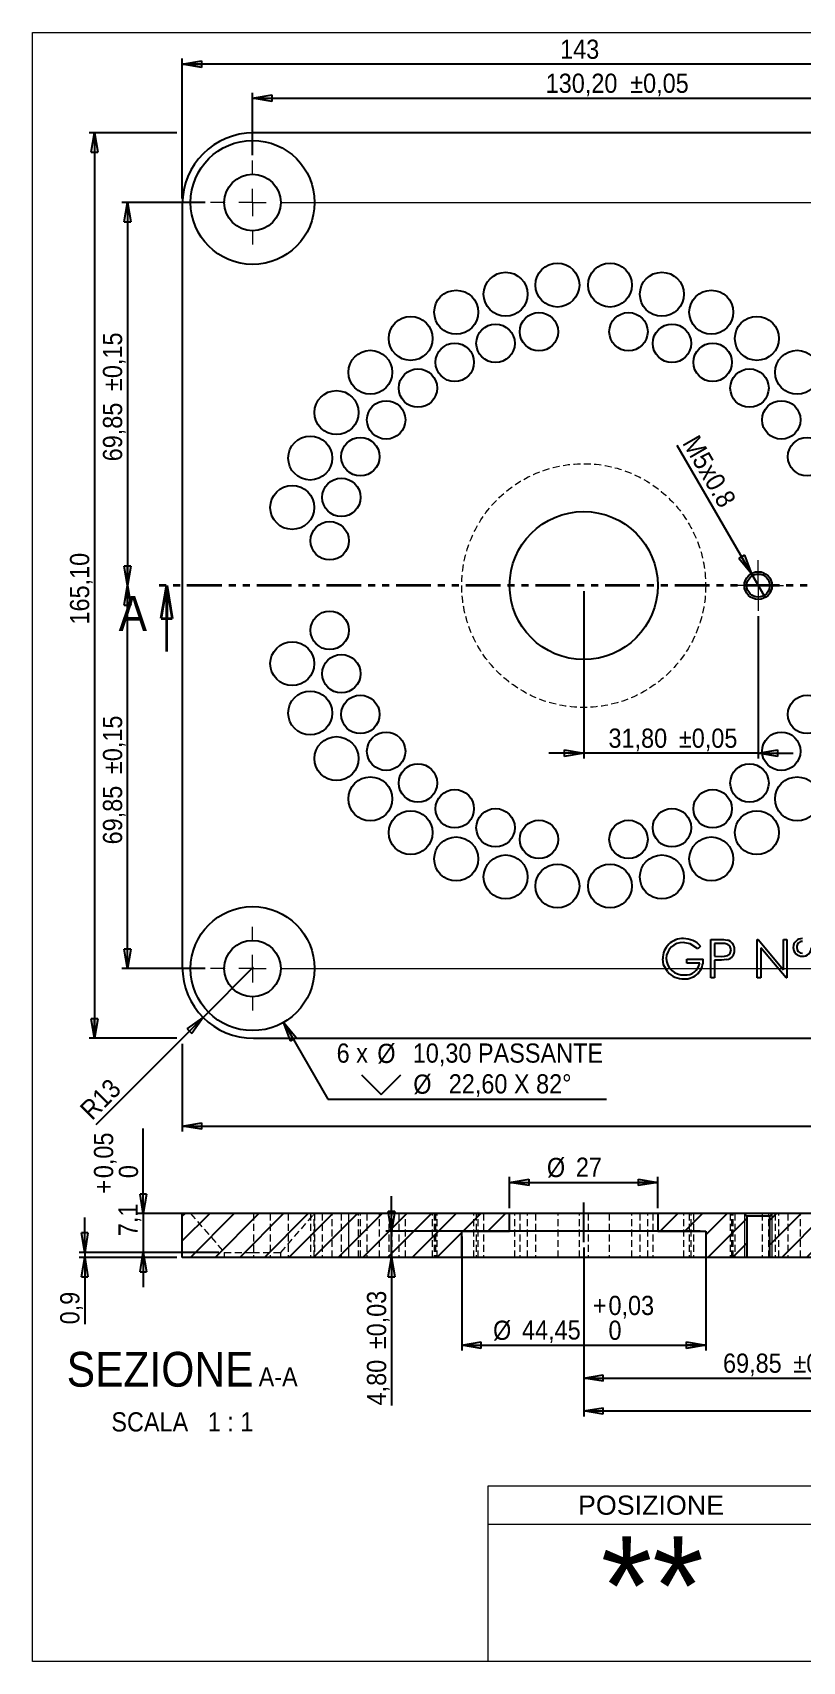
# Model space of a CAD drawing. Header units: millimetres. Extents: x 0 to 840, y 0 to 594.
# Drawn here: x 0 to 281, y 0 to 594 of the extents above; entities that cross this region are included whole.
import ezdxf

# ---------------------------------------------------------------- set-up
doc = ezdxf.new("R2010")
doc.units = ezdxf.units.MM
doc.header["$LTSCALE"] = 2
for name, pattern in [('SLD-Centro', [19.05, 15.24, -1.27, 1.27, -1.27]), ('SLD-Combinazione-di-due-tratteggi', [12.7, 6.35, -1.27, 1.27, -1.27, 1.27, -1.27]), ('SLD-Solido', [0]), ('SLD-Tratteggiato', [1.905, 1.27, -0.635])]:
    doc.linetypes.add(name, pattern=pattern)
for name, color, linetype in [('A', 1, 'SLD-Centro'), ('Q', 2, 'SLD-Solido'), ('S', 4, 'SLD-Solido')]:
    doc.layers.add(name, color=color, linetype=linetype)
doc.layers.add('D', color=3, linetype='SLD-Solido', lineweight=25)
doc.layers.add('SEZ', color=6, linetype='SLD-Combinazione-di-due-tratteggi', lineweight=35)
doc.styles.add('SLDTEXTSTYLE0', font='GOTHIC.TTF', dxfattribs={"width": 0.913})
doc.styles.add('SLDTEXTSTYLE1', font='ARIAL.TTF')
doc.styles.add('SLDTEXTSTYLE2', font='IDAUTOMATIONHC39M.TTF')
doc.dimstyles.new('SLDDIMSTYLE1', dxfattribs={"dimtxt": 7, "dimasz": 7.112, "dimexe": 0, "dimexo": 0.0625, "dimgap": 1.75, "dimtad": 1, "dimdec": 4, "dimzin": 12, "dimdsep": 46, "dimtxsty": 'SLDTEXTSTYLE0', "dimblk1": 'CLOSED', "dimblk2": 'CLOSED', "dimsah": 1, "dimcen": 0.09, "dimazin": 3, "dimtfac": 1, "dimtofl": 0, "dimtmove": 0, "dimatfit": 3, "dimldrblk": 'CLOSED', "dimfxl": 0, "dimfrac": 2, "dimtolj": 1, "dimtzin": 12, "dimarcsym": 0})
doc.dimstyles.new('SLDDIMSTYLE10', dxfattribs={"dimtxt": 7, "dimasz": 7.112, "dimexe": 0, "dimexo": 0.0625, "dimgap": 1.75, "dimtad": 1, "dimlfac": 0.5, "dimrnd": 1e-09, "dimzin": 12, "dimdsep": 46, "dimtxsty": 'SLDTEXTSTYLE0', "dimblk1": 'CLOSED', "dimblk2": 'CLOSED', "dimsah": 1, "dimcen": 0.09, "dimadec": 0, "dimazin": 3, "dimtol": 1, "dimtp": 0.03, "dimtfac": 1, "dimtmove": 0, "dimatfit": 0, "dimldrblk": 'CLOSED', "dimfxl": 0, "dimfrac": 2, "dimtolj": 1, "dimarcsym": 0})
doc.dimstyles.new('SLDDIMSTYLE12', dxfattribs={"dimtxt": 7, "dimasz": 7.112, "dimexe": 0, "dimexo": 0.0625, "dimgap": 1.75, "dimtad": 1, "dimdec": 1, "dimlfac": 0.5, "dimrnd": 1e-09, "dimdsep": 46, "dimtxsty": 'SLDTEXTSTYLE0', "dimblk1": 'CLOSED', "dimblk2": 'CLOSED', "dimsah": 1, "dimcen": 0.09, "dimadec": 0, "dimazin": 2, "dimtfac": 1, "dimtdec": 1, "dimtmove": 0, "dimatfit": 0, "dimldrblk": 'CLOSED', "dimfxl": 0, "dimfrac": 2, "dimtolj": 1, "dimtzin": 12, "dimarcsym": 0})
doc.dimstyles.new('SLDDIMSTYLE13', dxfattribs={"dimtxt": 7, "dimasz": 7.112, "dimexe": 0, "dimexo": 0.0625, "dimgap": 1.75, "dimtad": 1, "dimdec": 1, "dimlfac": 0.5, "dimrnd": 1e-09, "dimzin": 12, "dimdsep": 46, "dimtxsty": 'SLDTEXTSTYLE0', "dimblk1": 'CLOSED', "dimblk2": 'CLOSED', "dimsah": 1, "dimcen": 0.09, "dimadec": 0, "dimazin": 3, "dimtol": 1, "dimtp": 0.05, "dimtfac": 1, "dimtmove": 0, "dimatfit": 0, "dimldrblk": 'CLOSED', "dimfxl": 0, "dimfrac": 2, "dimtolj": 1, "dimarcsym": 0})
doc.dimstyles.new('SLDDIMSTYLE14', dxfattribs={"dimtxt": 7, "dimasz": 7.112, "dimexe": 0, "dimexo": 0.0625, "dimgap": 1.75, "dimtad": 1, "dimlfac": 0.5, "dimrnd": 1e-09, "dimzin": 12, "dimdsep": 46, "dimtxsty": 'SLDTEXTSTYLE0', "dimblk1": 'CLOSED', "dimblk2": 'CLOSED', "dimsah": 1, "dimcen": 0.09, "dimadec": 0, "dimazin": 3, "dimtol": 1, "dimtp": 0.1, "dimtm": 0.1, "dimtfac": 1, "dimtofl": 0, "dimtmove": 0, "dimatfit": 3, "dimldrblk": 'CLOSED', "dimfxl": 0, "dimfrac": 2, "dimtolj": 1, "dimarcsym": 0})
doc.dimstyles.new('SLDDIMSTYLE2', dxfattribs={"dimtxt": 7, "dimasz": 7.112, "dimexe": 0, "dimexo": 0.0625, "dimgap": 1.75, "dimtad": 1, "dimlfac": 0.5, "dimrnd": 1e-09, "dimzin": 12, "dimdsep": 46, "dimtxsty": 'SLDTEXTSTYLE0', "dimblk1": 'CLOSED', "dimblk2": 'CLOSED', "dimsah": 1, "dimcen": 0.09, "dimadec": 0, "dimazin": 3, "dimtfac": 1, "dimtofl": 0, "dimtmove": 0, "dimatfit": 3, "dimldrblk": 'CLOSED', "dimfxl": 0, "dimfrac": 2, "dimtolj": 1, "dimtzin": 12, "dimarcsym": 0})
doc.dimstyles.new('SLDDIMSTYLE3', dxfattribs={"dimtxt": 7, "dimasz": 7.112, "dimexe": 0, "dimexo": 0.0625, "dimgap": 1.75, "dimtad": 1, "dimlfac": 0.5, "dimrnd": 1e-09, "dimzin": 12, "dimdsep": 46, "dimtxsty": 'SLDTEXTSTYLE0', "dimblk1": 'CLOSED', "dimblk2": 'CLOSED', "dimsah": 1, "dimcen": 0, "dimadec": 0, "dimazin": 3, "dimtfac": 1, "dimtofl": 0, "dimtmove": 0, "dimatfit": 3, "dimldrblk": 'CLOSED', "dimfxl": 0, "dimfrac": 2, "dimtolj": 1, "dimtzin": 12, "dimarcsym": 0})
doc.dimstyles.new('SLDDIMSTYLE4', dxfattribs={"dimtxt": 7, "dimasz": 7.112, "dimexe": 0, "dimexo": 0.0625, "dimgap": 1.75, "dimtad": 1, "dimlfac": 0.5, "dimrnd": 1e-09, "dimzin": 12, "dimdsep": 46, "dimtxsty": 'SLDTEXTSTYLE0', "dimblk1": 'NONE', "dimblk2": 'CLOSED', "dimsah": 1, "dimcen": 0, "dimadec": 0, "dimazin": 3, "dimtfac": 1, "dimtmove": 0, "dimatfit": 3, "dimldrblk": 'NONE', "dimfxl": 0, "dimfrac": 2, "dimtolj": 1, "dimtzin": 12, "dimarcsym": 0})
doc.dimstyles.new('SLDDIMSTYLE5', dxfattribs={"dimtxt": 7, "dimasz": 7.112, "dimexe": 0, "dimexo": 0.0625, "dimgap": 1.75, "dimtad": 0, "dimtih": 1, "dimtoh": 1, "dimlfac": 0.5, "dimrnd": 1e-09, "dimzin": 4, "dimdsep": 46, "dimtxsty": 'SLDTEXTSTYLE0', "dimblk1": 'CLOSED', "dimblk2": 'CLOSED', "dimsah": 1, "dimcen": 0, "dimadec": 0, "dimazin": 1, "dimtfac": 1, "dimtofl": 0, "dimtmove": 0, "dimatfit": 3, "dimldrblk": 'CLOSED', "dimfxl": 0, "dimfrac": 2, "dimtolj": 1, "dimtzin": 12, "dimarcsym": 0})
doc.dimstyles.new('SLDDIMSTYLE6', dxfattribs={"dimtxt": 7, "dimasz": 7.112, "dimexe": 0, "dimexo": 0.0625, "dimgap": 1.75, "dimtad": 1, "dimlfac": 0.5, "dimrnd": 1e-09, "dimzin": 12, "dimdsep": 46, "dimtxsty": 'SLDTEXTSTYLE0', "dimblk1": 'CLOSED', "dimblk2": 'CLOSED', "dimsah": 1, "dimcen": 0.09, "dimadec": 0, "dimazin": 3, "dimtol": 1, "dimtp": 0.05, "dimtm": 0.05, "dimtfac": 1, "dimtofl": 0, "dimtmove": 0, "dimatfit": 3, "dimldrblk": 'CLOSED', "dimfxl": 0, "dimfrac": 2, "dimtolj": 1, "dimarcsym": 0})
doc.dimstyles.new('SLDDIMSTYLE7', dxfattribs={"dimtxt": 7, "dimasz": 7.112, "dimexe": 0, "dimexo": 0.0625, "dimgap": 1.75, "dimtad": 1, "dimlfac": 0.5, "dimrnd": 1e-09, "dimzin": 12, "dimdsep": 46, "dimtxsty": 'SLDTEXTSTYLE0', "dimblk1": 'CLOSED', "dimblk2": 'CLOSED', "dimsah": 1, "dimcen": 0.09, "dimadec": 0, "dimazin": 3, "dimtol": 1, "dimtp": 0.05, "dimtm": 0.05, "dimtfac": 1, "dimtmove": 0, "dimatfit": 0, "dimldrblk": 'CLOSED', "dimfxl": 0, "dimfrac": 2, "dimtolj": 1, "dimarcsym": 0})
doc.dimstyles.new('SLDDIMSTYLE8', dxfattribs={"dimtxt": 7, "dimasz": 7.112, "dimexe": 0, "dimexo": 0.0625, "dimgap": 1.75, "dimtad": 1, "dimlfac": 0.5, "dimrnd": 1e-09, "dimzin": 12, "dimdsep": 46, "dimtxsty": 'SLDTEXTSTYLE0', "dimblk1": 'CLOSED', "dimblk2": 'CLOSED', "dimsah": 1, "dimcen": 0.09, "dimadec": 0, "dimazin": 3, "dimtol": 1, "dimtp": 0.15, "dimtm": 0.15, "dimtfac": 1, "dimtofl": 0, "dimtmove": 0, "dimatfit": 3, "dimldrblk": 'CLOSED', "dimfxl": 0, "dimfrac": 2, "dimtolj": 1, "dimarcsym": 0})
doc.dimstyles.new('SLDDIMSTYLE9', dxfattribs={"dimtxt": 7, "dimasz": 7.112, "dimexe": 0, "dimexo": 0.0625, "dimgap": 1.75, "dimtad": 1, "dimlfac": 0.5, "dimrnd": 1e-09, "dimzin": 12, "dimdsep": 46, "dimtxsty": 'SLDTEXTSTYLE0', "dimblk1": 'CLOSED', "dimblk2": 'CLOSED', "dimsah": 1, "dimcen": 0.09, "dimadec": 0, "dimazin": 3, "dimtol": 1, "dimtp": 0.03, "dimtm": 0.03, "dimtfac": 1, "dimtmove": 0, "dimatfit": 0, "dimldrblk": 'CLOSED', "dimfxl": 0, "dimfrac": 2, "dimtolj": 1, "dimarcsym": 0})

# ---------------------------------------------------------------- blocks, each defined once
blk = doc.blocks.new('_CLOSED')
at = {"color": 0, "linetype": 'ByBlock', "lineweight": -2}
for p, q in [((-1, 0.166667), (0, 0)), ((-1, 0.166667), (-1, -0.166667)), ((0, 0), (-1, -0.166667)), ((0, 0), (-1, 0))]:
    blk.add_line(p, q, dxfattribs=at)
blk = doc.blocks.new('_D_2')
at = {"layer": 'Q'}
blk.add_line((574.84, 409.03), (611.36, 415.47), dxfattribs=at)
for start, end in [(10, 15.54613), (0, 10), (354.45387, 0)]:
    blk.add_arc((480.29, 392.36), 131.09, start, end, dxfattribs=at)
at = {"layer": 'Q', "xscale": 7.112, "yscale": 7.112}
for p, rotation in [((609.39, 415.12), 281.5527441829682), ((611.38, 392.36), 88.44725581703236)]:
    blk.add_blockref('_CLOSED', p, dxfattribs=dict(at, rotation=rotation))
at = {"layer": 'Q', "insert": (619.21, 411.36), "char_height": 7, "attachment_point": 1, "rotation": 274.90935, "style": 'SLDTEXTSTYLE0'}
blk.add_mtext('10°', dxfattribs=at)
blk = doc.blocks.new('_D_4')
at = {"layer": 'Q'}
blk.add_line((588.48, 363.37), (608.85, 357.91), dxfattribs=at)
blk.add_arc((480.29, 392.36), 131.09, 345, 0, dxfattribs=at)
at = {"layer": 'Q', "xscale": 7.112, "yscale": 7.112}
for p, rotation in [((611.38, 392.36), 88.44725581703236), ((606.91, 358.43), 256.5527441829686)]:
    blk.add_blockref('_CLOSED', p, dxfattribs=dict(at, rotation=rotation))
at = {"layer": 'Q', "insert": (600.25, 368.27), "char_height": 7, "attachment_point": 1, "rotation": 81.94142, "style": 'SLDTEXTSTYLE0'}
blk.add_mtext('15°', dxfattribs=at)
blk = doc.blocks.new('_D_6')
at = {"layer": 'Q'}
for p, q in [((54.59, 225.26), (54.59, 193.26)), ((645.99, 225.26), (645.99, 193.26)), ((54.59, 195.26), (645.99, 195.26))]:
    blk.add_line(p, q, dxfattribs=at)
at = {"layer": 'Q', "xscale": 7.112, "yscale": 7.112, "rotation": 180.0000000000004}
blk.add_blockref('_CLOSED', (54.59, 195.26, -1.9), dxfattribs=at)
at = {"layer": 'Q', "xscale": 7.112, "yscale": 7.112}
blk.add_blockref('_CLOSED', (645.99, 195.26, -1.9), dxfattribs=at)
at = {"layer": 'Q', "insert": (329.62, 204.2), "char_height": 7, "attachment_point": 1, "style": 'SLDTEXTSTYLE0'}
blk.add_mtext('295,70', dxfattribs=at)
blk = doc.blocks.new('_D_7')
at = {"layer": 'Q'}
for p, q in [((52.59, 557.46), (20.59, 557.46)), ((22.59, 557.46), (22.59, 227.26)), ((52.59, 227.26), (20.59, 227.26))]:
    blk.add_line(p, q, dxfattribs=at)
at = {"layer": 'Q', "xscale": 7.112, "yscale": 7.112}
for p, rotation in [((22.59, 557.46, -1.9), 90.0000000000004), ((22.59, 227.26, -1.9), 270.0000000000004)]:
    blk.add_blockref('_CLOSED', p, dxfattribs=dict(at, rotation=rotation))
at = {"layer": 'Q', "insert": (13.65, 378.15), "char_height": 7, "attachment_point": 1, "rotation": 90, "style": 'SLDTEXTSTYLE0'}
blk.add_mtext('165,10', dxfattribs=at)
blk = doc.blocks.new('_D_8')
at = {"layer": 'Q'}
for q in [(80.59, 253.26), (23.03, 195.69)]:
    blk.add_line((62.21, 234.88), q, dxfattribs=at)
at = {"layer": 'Q', "xscale": 7.112, "yscale": 7.112, "rotation": 45.00000000000013}
blk.add_blockref('_CLOSED', (62.21, 234.88, -1.9), dxfattribs=at)
at = {"layer": 'Q', "insert": (16.72, 202.01), "char_height": 7, "attachment_point": 1, "rotation": 45, "style": 'SLDTEXTSTYLE0'}
blk.add_mtext('R13', dxfattribs=at)
blk = doc.blocks.new('_D_9')
at = {"layer": 'Q'}
for q in [(235, 443.44), (266.99, 388.03)]:
    blk.add_line((261.99, 396.69), q, dxfattribs=at)
at = {"layer": 'Q', "xscale": 7.112, "yscale": 7.112, "rotation": 300.0000000000006}
blk.add_blockref('_CLOSED', (261.99, 396.69, 13.12), dxfattribs=at)
at = {"layer": 'Q', "insert": (242.71, 447.89), "char_height": 7, "attachment_point": 1, "rotation": 300, "style": 'SLDTEXTSTYLE0'}
blk.add_mtext('M5x0.8', dxfattribs=at)
blk = doc.blocks.new('_NONE')
blk = doc.blocks.new('SW_SYMBOL_HOLE_SINK')
at = {"layer": 'Q', "color": 0}
for p, q in [((0, 1750), (1600, 150)), ((1600, 150), (3200, 1750))]:
    blk.add_line(p, q, dxfattribs=at)
blk = doc.blocks.new('_D_10')
at = {"layer": 'Q'}
for p, q in [((91.49, 233.09), (107.65, 205.1)), ((107.65, 205.1), (209.17, 205.1))]:
    blk.add_line(p, q, dxfattribs=at)
at = {"layer": 'Q', "xscale": 7.112, "yscale": 7.112, "rotation": 120.0000000000003}
blk.add_blockref('_CLOSED', (91.49, 233.09, -2.1), dxfattribs=at)
at = {"layer": 'Q', "xscale": 0.004470703125, "yscale": 0.004470703125, "zscale": 0.004470703125}
blk.add_blockref('SW_SYMBOL_HOLE_SINK', (119.88, 206.07), dxfattribs=at)
at = {"layer": 'Q', "char_height": 7, "attachment_point": 1, "style": 'SLDTEXTSTYLE0'}
for s, insert in [('6 x ', (110.83, 225.37)), ('%%c', (125.66, 225.26)), (' 10,30 PASSANTE', (136.21, 225.37)), ('%%c', (138.77, 214.04)), (' 22,60 X 82°', (149.32, 214.15))]:
    blk.add_mtext(s, dxfattribs=dict(at, insert=insert))
blk = doc.blocks.new('_D_12')
at = {"layer": 'Q'}
for p, q in [((80.19, 549.36), (80.19, 572.1)), ((340.59, 549.36), (340.59, 572.1)), ((80.19, 570.1), (340.59, 570.1))]:
    blk.add_line(p, q, dxfattribs=at)
at = {"layer": 'Q', "xscale": 7.112, "yscale": 7.112, "rotation": 180.0000000000004}
blk.add_blockref('_CLOSED', (80.19, 570.1, 14.1), dxfattribs=at)
at = {"layer": 'Q', "xscale": 7.112, "yscale": 7.112}
blk.add_blockref('_CLOSED', (340.59, 570.1, 14.1), dxfattribs=at)
at = {"layer": 'Q', "char_height": 7, "attachment_point": 1, "style": 'SLDTEXTSTYLE0'}
for s, insert in [('130,20', (187.03, 579.04)), (' ±0,05', (215.47, 579.04))]:
    blk.add_mtext(s, dxfattribs=dict(at, insert=insert))
blk = doc.blocks.new('_D_13')
at = {"layer": 'Q'}
for p, q in [((200.89, 390.36), (200.89, 329.26)), ((264.49, 381.16), (264.49, 329.26)), ((200.89, 331.26), (188.19, 331.26)), ((264.49, 331.26), (200.89, 331.26)), ((264.49, 331.26), (277.19, 331.26))]:
    blk.add_line(p, q, dxfattribs=at)
at = {"layer": 'Q', "xscale": 7.112, "yscale": 7.112}
blk.add_blockref('_CLOSED', (200.89, 331.26, 14.1), dxfattribs=at)
at = {"layer": 'Q', "xscale": 7.112, "yscale": 7.112, "rotation": 180.0000000000004}
blk.add_blockref('_CLOSED', (264.49, 331.26, 14.1), dxfattribs=at)
at = {"layer": 'Q', "char_height": 7, "attachment_point": 1, "style": 'SLDTEXTSTYLE0'}
for s, insert in [('31,80', (209.92, 340.2)), (' ±0,05', (233.2, 340.2))]:
    blk.add_mtext(s, dxfattribs=dict(at, insert=insert))
blk = doc.blocks.new('_D_15')
at = {"layer": 'Q'}
for p, q in [((54.59, 533.46), (54.59, 584.51)), ((340.59, 582.51), (54.59, 582.51)), ((340.59, 549.36), (340.59, 584.51))]:
    blk.add_line(p, q, dxfattribs=at)
at = {"layer": 'Q', "xscale": 7.112, "yscale": 7.112, "rotation": 180.0000000000004}
blk.add_blockref('_CLOSED', (54.59, 582.51, 14.1), dxfattribs=at)
at = {"layer": 'Q', "xscale": 7.112, "yscale": 7.112}
blk.add_blockref('_CLOSED', (340.59, 582.51, 14.1), dxfattribs=at)
at = {"layer": 'Q', "insert": (192.29, 591.45), "char_height": 7, "attachment_point": 1, "style": 'SLDTEXTSTYLE0'}
blk.add_mtext('143', dxfattribs=at)
blk = doc.blocks.new('_D_16')
at = {"layer": 'Q'}
for p, q in [((62.89, 532.06), (32.59, 532.06)), ((34.59, 532.06), (34.59, 392.36))]:
    blk.add_line(p, q, dxfattribs=at)
at = {"layer": 'Q', "xscale": 7.112, "yscale": 7.112}
for p, rotation in [((34.59, 532.06, 14.1), 90.0000000000004), ((34.59, 392.36, 14.1), 270.0000000000004)]:
    blk.add_blockref('_CLOSED', p, dxfattribs=dict(at, rotation=rotation))
at = {"layer": 'Q', "char_height": 7, "attachment_point": 1, "rotation": 90, "style": 'SLDTEXTSTYLE0'}
for s, insert in [(' ±0,15', (25.65, 460.94)), ('69,85', (25.65, 437.67))]:
    blk.add_mtext(s, dxfattribs=dict(at, insert=insert))
blk = doc.blocks.new('_D_17')
at = {"layer": 'Q'}
for p, q in [((34.59, 252.66), (34.59, 392.36)), ((62.89, 252.66), (32.59, 252.66))]:
    blk.add_line(p, q, dxfattribs=at)
at = {"layer": 'Q', "xscale": 7.112, "yscale": 7.112}
for p, rotation in [((34.59, 392.36, 14.1), 90.0000000000004), ((34.59, 252.66, 14.1), 270.0000000000004)]:
    blk.add_blockref('_CLOSED', p, dxfattribs=dict(at, rotation=rotation))
at = {"layer": 'Q', "char_height": 7, "attachment_point": 1, "rotation": 90, "style": 'SLDTEXTSTYLE0'}
for s, insert in [(' ±0,15', (25.65, 321.24)), ('69,85', (25.65, 297.97))]:
    blk.add_mtext(s, dxfattribs=dict(at, insert=insert))
blk = doc.blocks.new('SW_CENTERMARKSYMBOL_0')
at = {"color": 0, "linetype": 'SLD-Solido', "lineweight": 18}
for p, q in [((-539.8, 10), (-539.8, 15.3)), ((-279.4, 10), (-279.4, 15.3)), ((0, 10), (0, 15.3)), ((-549.8, 0), (-555.1, 0)), ((-539.8, 0), (-544.8, 0)), ((-539.8, 0), (-539.8, 5)), ((-539.8, 0), (-539.8, -5)), ((-539.8, 0), (-534.8, 0)), ((-529.8, 0), (-289.4, 0)), ((-279.4, 0), (-284.4, 0)), ((-279.4, 0), (-279.4, 5)), ((-279.4, 0), (-279.4, -5)), ((-279.4, 0), (-274.4, 0)), ((-269.4, 0), (-10, 0)), ((0, 0), (-5, 0)), ((0, 0), (0, 5)), ((0, 0), (0, -5)), ((0, 0), (5, 0)), ((10, 0), (15.3, 0)), ((-539.8, -10), (-539.8, -15.3)), ((-279.4, -269.4), (-279.4, -10)), ((0, -269.4), (0, -10)), ((-539.8, -269.4), (-539.8, -264.1)), ((-539.8, -279.4), (-539.8, -274.4)), ((-279.4, -279.4), (-279.4, -274.4)), ((0, -279.4), (0, -274.4)), ((-549.8, -279.4), (-555.1, -279.4)), ((-539.8, -279.4), (-544.8, -279.4)), ((-539.8, -279.4), (-539.8, -284.4)), ((-539.8, -279.4), (-534.8, -279.4)), ((-529.8, -279.4), (-289.4, -279.4)), ((-279.4, -279.4), (-284.4, -279.4)), ((-279.4, -279.4), (-279.4, -284.4)), ((-279.4, -279.4), (-274.4, -279.4)), ((-269.4, -279.4), (-10, -279.4)), ((0, -279.4), (-5, -279.4)), ((0, -279.4), (0, -284.4)), ((0, -279.4), (5, -279.4)), ((10, -279.4), (15.3, -279.4)), ((-539.8, -289.4), (-539.8, -294.7)), ((-279.4, -289.4), (-279.4, -294.7)), ((0, -289.4), (0, -294.7))]:
    blk.add_line(p, q, dxfattribs=at)
blk = doc.blocks.new('SW_CENTERMARKSYMBOL_2')
at = {"color": 0, "linetype": 'SLD-Solido', "lineweight": 18}
for p, q in [((0, 5), (0, 9.2)), ((-5, 0), (-9.2, 0)), ((0, 0), (-5, 0)), ((0, 0), (0, 5)), ((0, 0), (0, -5)), ((0, 0), (5, 0)), ((5, 0), (9.2, 0)), ((0, -5), (0, -9.2))]:
    blk.add_line(p, q, dxfattribs=at)
blk = doc.blocks.new('SW_CENTERMARKSYMBOL_3')
at = {"color": 0, "linetype": 'SLD-Solido', "lineweight": 18}
for p, q in [((-539.8, 10), (-539.8, 15.3)), ((-279.4, 10), (-279.4, 15.3)), ((0, 10), (0, 15.3)), ((-549.8, 0), (-555.1, 0)), ((-539.8, 0), (-544.8, 0)), ((-539.8, 0), (-539.8, 5)), ((-539.8, 0), (-539.8, -5)), ((-539.8, 0), (-534.8, 0)), ((-529.8, 0), (-289.4, 0)), ((-279.4, 0), (-284.4, 0)), ((-279.4, 0), (-279.4, 5)), ((-279.4, 0), (-279.4, -5)), ((-279.4, 0), (-274.4, 0)), ((-269.4, 0), (-10, 0)), ((0, 0), (-5, 0)), ((0, 0), (0, 5)), ((0, 0), (0, -5)), ((0, 0), (5, 0)), ((10, 0), (15.3, 0)), ((-539.8, -10), (-539.8, -15.3)), ((-279.4, -269.4), (-279.4, -10)), ((0, -269.4), (0, -10)), ((-539.8, -269.4), (-539.8, -264.1)), ((-539.8, -279.4), (-539.8, -274.4)), ((-279.4, -279.4), (-279.4, -274.4)), ((0, -279.4), (0, -274.4)), ((-549.8, -279.4), (-555.1, -279.4)), ((-539.8, -279.4), (-544.8, -279.4)), ((-539.8, -279.4), (-539.8, -284.4)), ((-539.8, -279.4), (-534.8, -279.4)), ((-529.8, -279.4), (-289.4, -279.4)), ((-279.4, -279.4), (-284.4, -279.4)), ((-279.4, -279.4), (-279.4, -284.4)), ((-279.4, -279.4), (-274.4, -279.4)), ((-269.4, -279.4), (-10, -279.4)), ((0, -279.4), (-5, -279.4)), ((0, -279.4), (0, -284.4)), ((0, -279.4), (5, -279.4)), ((10, -279.4), (15.3, -279.4)), ((-539.8, -289.4), (-539.8, -294.7)), ((-279.4, -289.4), (-279.4, -294.7)), ((0, -289.4), (0, -294.7))]:
    blk.add_line(p, q, dxfattribs=at)
blk = doc.blocks.new('SW_CENTERMARKSYMBOL_5')
at = {"color": 0, "linetype": 'SLD-Solido', "lineweight": 18}
for p, q in [((0, 5), (0, 9.2)), ((-5, 0), (-9.2, 0)), ((0, 0), (-5, 0)), ((0, 0), (0, 5)), ((0, 0), (0, -5)), ((0, 0), (5, 0)), ((5, 0), (9.2, 0)), ((0, -5), (0, -9.2))]:
    blk.add_line(p, q, dxfattribs=at)
blk = doc.blocks.new('_D_18')
at = {"layer": 'Q'}
for p, q in [((130.82, 156.95), (130.82, 169.65)), ((243.34, 156.95), (128.82, 156.95)), ((130.82, 147.35), (130.82, 156.95)), ((243.34, 147.35), (128.82, 147.35)), ((130.82, 147.35), (130.82, 93.39))]:
    blk.add_line(p, q, dxfattribs=at)
at = {"layer": 'Q', "xscale": 7.112, "yscale": 7.112}
for p, rotation in [((130.82, 156.95, 84.35), 270.0000000000004), ((130.82, 147.35, 84.35), 90.0000000000004)]:
    blk.add_blockref('_CLOSED', p, dxfattribs=dict(at, rotation=rotation))
at = {"layer": 'Q', "char_height": 7, "attachment_point": 1, "rotation": 90, "style": 'SLDTEXTSTYLE0'}
for s, insert in [(' ±0,03', (121.88, 111.49)), ('4,80', (121.88, 93.39))]:
    blk.add_mtext(s, dxfattribs=dict(at, insert=insert))
blk = doc.blocks.new('_D_19')
at = {"layer": 'Q'}
for p, q in [((156.44, 154.95), (156.44, 113.35)), ((245.34, 154.95), (245.34, 113.35)), ((156.44, 115.35), (245.34, 115.35))]:
    blk.add_line(p, q, dxfattribs=at)
at = {"layer": 'Q', "xscale": 7.112, "yscale": 7.112, "rotation": 180.0000000000004}
blk.add_blockref('_CLOSED', (156.44, 115.35, 83.95), dxfattribs=at)
at = {"layer": 'Q', "xscale": 7.112, "yscale": 7.112}
blk.add_blockref('_CLOSED', (245.34, 115.35, 83.95), dxfattribs=at)
at = {"layer": 'Q', "char_height": 7, "attachment_point": 1, "style": 'SLDTEXTSTYLE0'}
for s, insert in [('+', (204.26, 133.34)), ('0,03', (209.92, 133.34)), ('%%c', (167.84, 124.29)), ('44,45', (178.4, 124.4)), ('0', (209.92, 124.29))]:
    blk.add_mtext(s, dxfattribs=dict(at, insert=insert))
blk = doc.blocks.new('_D_20')
at = {"layer": 'Q'}
for p, q in [((173.89, 165.35), (173.89, 176.71)), ((173.89, 174.71), (227.89, 174.71)), ((227.89, 165.35), (227.89, 176.71))]:
    blk.add_line(p, q, dxfattribs=at)
at = {"layer": 'Q', "xscale": 7.112, "yscale": 7.112, "rotation": 180.0000000000004}
blk.add_blockref('_CLOSED', (173.89, 174.71, 83.95), dxfattribs=at)
at = {"layer": 'Q', "xscale": 7.112, "yscale": 7.112}
blk.add_blockref('_CLOSED', (227.89, 174.71, 83.95), dxfattribs=at)
at = {"layer": 'Q', "char_height": 7, "attachment_point": 1, "style": 'SLDTEXTSTYLE0'}
for s, insert in [('%%c', (187.48, 183.65)), ('27', (198.04, 183.76))]:
    blk.add_mtext(s, dxfattribs=dict(at, insert=insert))
blk = doc.blocks.new('_D_22')
at = {"layer": 'Q'}
for p, q in [((19.01, 149.2), (19.01, 161.9)), ((67.89, 149.2), (17.01, 149.2)), ((19.01, 149.2), (19.01, 147.35)), ((52.59, 147.35), (17.01, 147.35)), ((19.01, 147.35), (19.01, 122.95))]:
    blk.add_line(p, q, dxfattribs=at)
at = {"layer": 'Q', "xscale": 7.112, "yscale": 7.112}
for p, rotation in [((19.01, 149.2, 84.15), 270.0000000000004), ((19.01, 147.35, 84.15), 90.0000000000004)]:
    blk.add_blockref('_CLOSED', p, dxfattribs=dict(at, rotation=rotation))
at = {"layer": 'Q', "insert": (10.07, 122.95), "char_height": 7, "attachment_point": 1, "rotation": 90, "style": 'SLDTEXTSTYLE0'}
blk.add_mtext('0,9', dxfattribs=at)
blk = doc.blocks.new('_D_23')
at = {"layer": 'Q'}
for p, q in [((40.38, 163.35), (40.38, 194.35)), ((55.59, 163.35), (38.38, 163.35)), ((40.38, 163.35), (40.38, 149.2)), ((67.89, 149.2), (38.38, 149.2)), ((40.38, 149.2), (40.38, 136.5))]:
    blk.add_line(p, q, dxfattribs=at)
at = {"layer": 'Q', "xscale": 7.112, "yscale": 7.112}
for p, rotation in [((40.38, 163.35, 84.15), 270.0000000000004), ((40.38, 149.2, 84.15), 90.0000000000004)]:
    blk.add_blockref('_CLOSED', p, dxfattribs=dict(at, rotation=rotation))
at = {"layer": 'Q', "char_height": 7, "attachment_point": 1, "rotation": 90, "style": 'SLDTEXTSTYLE0'}
for s, insert in [('0,05', (22.39, 176.25)), ('0', (31.44, 176.25)), ('+', (22.39, 170.59)), ('7,1', (31.33, 155.07))]:
    blk.add_mtext(s, dxfattribs=dict(at, insert=insert))
blk = doc.blocks.new('_D_24')
at = {"layer": 'Q'}
for p, q in [((200.89, 147.2), (200.89, 101.35)), ((340.59, 147.2), (340.59, 101.35)), ((200.89, 103.35), (340.59, 103.35))]:
    blk.add_line(p, q, dxfattribs=at)
at = {"layer": 'Q', "xscale": 7.112, "yscale": 7.112, "rotation": 180.0000000000004}
blk.add_blockref('_CLOSED', (200.89, 103.35, 83.95), dxfattribs=at)
at = {"layer": 'Q', "xscale": 7.112, "yscale": 7.112}
blk.add_blockref('_CLOSED', (340.59, 103.35, 83.95), dxfattribs=at)
at = {"layer": 'Q', "char_height": 7, "attachment_point": 1, "style": 'SLDTEXTSTYLE0'}
for s, insert in [('69,85', (251.66, 112.29)), (' ±0,10', (274.94, 112.29))]:
    blk.add_mtext(s, dxfattribs=dict(at, insert=insert))
blk = doc.blocks.new('_D_25')
at = {"layer": 'Q'}
for p, q in [((200.89, 150.95), (200.89, 89.35)), ((480.29, 150.95), (480.29, 89.35)), ((200.89, 91.35), (480.29, 91.35))]:
    blk.add_line(p, q, dxfattribs=at)
at = {"layer": 'Q', "xscale": 7.112, "yscale": 7.112, "rotation": 180.0000000000004}
blk.add_blockref('_CLOSED', (200.89, 91.35, 84.15), dxfattribs=at)
at = {"layer": 'Q', "xscale": 7.112, "yscale": 7.112}
blk.add_blockref('_CLOSED', (480.29, 91.35, 84.15), dxfattribs=at)
at = {"layer": 'Q', "char_height": 7, "attachment_point": 1, "style": 'SLDTEXTSTYLE0'}
for s, insert in [('139,70', (339.82, 100.29)), (' ±0,05', (368.27, 100.29))]:
    blk.add_mtext(s, dxfattribs=dict(at, insert=insert))
blk = doc.blocks.new('SW_NOTE_2')
at = {"color": 0, "attachment_point": 2, "style": 'SLDTEXTSTYLE0'}
for s, insert, char_height in [('SEZIONE ', (35.32, 16.22), 12.7), ('A-A', (78.36, 10.61), 7), ('SCALA', (31.56, -5.81), 7), ('1 : 1', (61.02, -5.81), 7)]:
    blk.add_mtext(s, dxfattribs=dict(at, insert=insert, char_height=char_height))

msp = doc.modelspace()

# ---------------------------------------------------------------- hatches: boundary and pattern name
at = {"layer": 'S'}
h = msp.add_hatch(dxfattribs=at)
h.set_pattern_fill('ANSI31', color=256, scale=2, style=0)
h.paths.add_polyline_path([(173.89437, 156.94821), (173.89437, 163.34821), (54.59437, 163.34821), (54.59437, 147.34821), (156.44437, 147.34821), (156.44437, 156.94821)], flags=0)
h = msp.add_hatch(dxfattribs=at)
h.set_pattern_fill('ANSI31', color=256, scale=2, style=0)
h.paths.add_polyline_path([(227.89437, 156.94821), (245.34437, 156.94821), (245.34437, 147.34821), (260.29437, 147.34821), (260.29437, 162.37039), (259.44437, 163.34821), (227.89437, 163.34821)], flags=0)
h = msp.add_hatch(dxfattribs=at)
h.set_pattern_fill('ANSI31', color=256, scale=2, style=0)
h.paths.add_polyline_path([(412.49437, 147.34821), (412.49437, 162.37039), (411.64437, 163.34821), (269.54437, 163.34821), (268.69437, 162.37039), (268.69437, 147.34821)], flags=0)

# ---------------------------------------------------------------- linework, layer by layer
at = {"color": 179, "linetype": 'SLD-Solido', "lineweight": 18}
for p, q in [((0.02208, 0.01728), (0.02208, 594.01728)), ((0.02208, 594.01728), (840.02208, 594.01728)), ((166.02208, 0.01728), (166.02208, 64.01728)), ((166.02208, 64.01728), (286.02208, 64.01728)), ((166.02208, 50.01728), (286.02208, 50.01728)), ((840.02208, 0.01728), (0.02208, 0.01728))]:
    msp.add_line(p, q, dxfattribs=at)
at = {"color": 7, "linetype": 'SLD-Tratteggiato', "lineweight": 18}
for p, q in [((57.59437, 163.34821), (69.89437, 149.19867)), ((80.59437, 163.34821), (80.59437, 147.34821)), ((86.64253, 163.34821), (86.64253, 147.34821)), ((90.49437, 149.19867), (102.79437, 163.34821)), ((93.20051, 163.34821), (93.20051, 147.34821)), ((101.32244, 163.34821), (101.32244, 147.34821)), ((102.64253, 147.34821), (102.64253, 163.34821)), ((102.78764, 163.34821), (102.78764, 147.34821)), ((105.56326, 163.34821), (105.56326, 147.34821)), ((109.20051, 147.34821), (109.20051, 163.34821)), ((112.48798, 163.34821), (112.48798, 147.34821)), ((115.11262, 163.34821), (115.11262, 147.34821)), ((115.32244, 147.34821), (115.32244, 163.34821)), ((118.78764, 147.34821), (118.78764, 163.34821)), ((119.56326, 147.34821), (119.56326, 163.34821)), ((121.88619, 163.34821), (121.88619, 147.34821)), ((126.48798, 147.34821), (126.48798, 163.34821)), ((129.80096, 163.34821), (129.80096, 147.34821)), ((131.11262, 147.34821), (131.11262, 163.34821)), ((133.47233, 163.34821), (133.47233, 147.34821)), ((135.88619, 147.34821), (135.88619, 163.34821)), ((145.80096, 147.34821), (145.80096, 163.34821)), ((146.40636, 163.34821), (146.40636, 147.34821)), ((146.89437, 163.34821), (146.89437, 147.34821)), ((147.47233, 147.34821), (147.47233, 163.34821)), ((160.89437, 147.34821), (160.89437, 163.34821)), ((161.74448, 163.34821), (161.74448, 147.34821)), ((162.40636, 147.34821), (162.40636, 163.34821)), ((164.42427, 163.34821), (164.42427, 147.34821)), ((175.74448, 147.34821), (175.74448, 163.34821)), ((177.57144, 163.34821), (177.57144, 147.34821)), ((180.42427, 147.34821), (180.42427, 163.34821)), ((183.30724, 163.34821), (183.30724, 147.34821)), ((191.57144, 147.34821), (191.57144, 163.34821)), ((199.30724, 147.34821), (199.30724, 163.34821)), ((202.4815, 163.34821), (202.4815, 147.34821)), ((210.2173, 163.34821), (210.2173, 147.34821)), ((218.4815, 147.34821), (218.4815, 163.34821)), ((221.36446, 163.34821), (221.36446, 147.34821)), ((224.2173, 147.34821), (224.2173, 163.34821)), ((226.04426, 163.34821), (226.04426, 147.34821)), ((237.36446, 147.34821), (237.36446, 163.34821)), ((239.38238, 163.34821), (239.38238, 147.34821)), ((240.04426, 147.34821), (240.04426, 163.34821)), ((240.89437, 163.34821), (240.89437, 147.34821)), ((254.3164, 163.34821), (254.3164, 147.34821)), ((254.89437, 147.34821), (254.89437, 163.34821)), ((255.38238, 147.34821), (255.38238, 163.34821)), ((255.98778, 163.34821), (255.98778, 147.34821)), ((265.90255, 163.34821), (265.90255, 147.34821)), ((268.3164, 147.34821), (268.3164, 163.34821)), ((270.67612, 163.34821), (270.67612, 147.34821)), ((271.98778, 147.34821), (271.98778, 163.34821)), ((275.30076, 163.34821), (275.30076, 147.34821)), ((279.90255, 147.34821), (279.90255, 163.34821)), ((69.89437, 149.19867), (80.19437, 149.19867)), ((69.89437, 149.19867), (69.89437, 147.34821)), ((80.19437, 149.19867), (90.49437, 149.19867)), ((90.49437, 147.34821), (90.49437, 149.19867))]:
    msp.add_line(p, q, dxfattribs=at)
at = {"color": 7, "linetype": 'SLD-Solido', "lineweight": 18}
for p, q in [((259.49437, 163.29069), (259.49437, 147.34821)), ((269.49437, 163.29069), (269.49437, 147.34821))]:
    msp.add_line(p, q, dxfattribs=at)
at = {"color": 7, "linetype": 'SLD-Tratteggiato', "lineweight": 18}
msp.add_circle((200.89437, 392.35997), 44.45, dxfattribs=at)
at = {"color": 7, "linetype": 'SLD-Solido', "lineweight": 18}
msp.add_arc((264.49437, 392.35997), 5, 255, 195, dxfattribs=at)
at = {"layer": 'A'}
msp.add_line((200.89437, 152.94821), (200.89437, 167.34821), dxfattribs=at)
at = {"layer": 'D'}
for p, q in [((619.99437, 557.45997), (80.59437, 557.45997)), ((54.59437, 531.45997), (54.59437, 253.25997)), ((247.28125, 263.27025), (250.02684, 263.27025)), ((247.28125, 249.27025), (247.28125, 263.27025)), ((248.53766, 261.83436), (248.53766, 257.16769)), ((251.09816, 261.83436), (248.53766, 261.83436)), ((264.15305, 263.27025), (264.41667, 263.27025)), ((264.15305, 249.27025), (264.15305, 263.27025)), ((264.41667, 263.27025), (273.66587, 252.25142)), ((273.66587, 263.27025), (274.92228, 263.27025)), ((273.66587, 252.25142), (273.66587, 263.27025)), ((274.92228, 263.27025), (274.92228, 249.27025)), ((238.48638, 256.09077), (244.40946, 256.09077)), ((238.48638, 254.65487), (238.48638, 256.09077)), ((243.51202, 260.88083), (242.4351, 259.86)), ((248.53766, 257.16769), (250.98878, 257.13684)), ((248.53766, 255.73179), (248.53766, 249.27025)), ((249.53886, 255.73179), (248.53766, 255.73179)), ((274.63622, 249.27025), (265.40946, 260.26384)), ((265.40946, 260.26384), (265.40946, 249.27025)), ((243.15305, 254.65487), (238.48638, 254.65487)), ((248.53766, 249.27025), (247.28125, 249.27025)), ((265.40946, 249.27025), (264.15305, 249.27025)), ((274.92228, 249.27025), (274.63622, 249.27025)), ((80.59437, 227.25997), (619.99437, 227.25997)), ((54.59437, 147.34821), (54.59437, 163.34821)), ((173.89437, 163.34821), (54.59437, 163.34821)), ((173.89437, 156.94821), (173.89437, 163.34821)), ((227.89437, 163.34821), (173.89437, 163.34821)), ((227.89437, 163.34821), (227.89437, 156.94821)), ((259.44437, 163.34821), (227.89437, 163.34821)), ((259.44437, 163.34821), (260.29437, 162.37039)), ((269.54437, 163.34821), (259.44437, 163.34821)), ((260.29437, 162.37039), (260.29437, 147.34821)), ((268.69437, 162.37039), (260.29437, 162.37039)), ((268.69437, 162.37039), (269.54437, 163.34821)), ((268.69437, 147.34821), (268.69437, 162.37039)), ((411.64437, 163.34821), (269.54437, 163.34821)), ((156.44437, 147.34821), (156.44437, 156.94821)), ((156.44437, 156.94821), (173.89437, 156.94821)), ((227.89437, 156.94821), (173.89437, 156.94821)), ((227.89437, 156.94821), (245.34437, 156.94821)), ((245.34437, 156.94821), (245.34437, 147.34821)), ((156.44437, 147.34821), (54.59437, 147.34821)), ((245.34437, 147.34821), (156.44437, 147.34821)), ((260.29437, 147.34821), (245.34437, 147.34821)), ((268.69437, 147.34821), (260.29437, 147.34821)), ((412.49437, 147.34821), (268.69437, 147.34821))]:
    msp.add_line(p, q, dxfattribs=at)
at = {"layer": 'D', "flags": 128}
for points in [[(242.4351, 259.86), (239.70401, 261.67342), (237.17949, 262.19333)], [(250.02684, 263.27025), (251.81894, 263.22787), (253.21555, 263.05992)], [(254.64023, 259.50944), (254.32148, 260.65631), (253.94741, 261.12705), (253.46021, 261.47853), (252.30081, 261.77912), (251.09816, 261.83436)], [(231.40785, 251.55872), (230.02097, 254.05213), (229.69151, 256.27586)], [(253.10337, 255.96176), (251.11274, 255.75887), (249.53886, 255.73179)], [(250.98878, 257.13684), (252.22407, 257.19526), (253.41564, 257.50274), (253.92381, 257.85268), (254.31409, 258.33123), (254.64023, 259.50944)]]:
    msp.add_lwpolyline(points, dxfattribs=at)
at = {"layer": 'D'}
for centre, radius in [((80.19437, 532.05997), 22.6), ((80.19437, 532.05997), 10.3), ((172.42427, 498.61181), 8), ((191.30724, 501.94139), 8), ((210.4815, 501.94139), 8), ((229.36446, 498.61181), 8), ((154.40636, 492.05383), 8), ((247.38238, 492.05383), 8), ((137.80096, 482.4667), 8), ((168.74448, 480.69108), 7), ((184.57144, 484.9319), 7), ((217.2173, 484.9319), 7), ((233.04426, 480.69108), 7), ((263.98778, 482.4667), 8), ((123.11262, 470.14172), 8), ((153.89437, 473.76636), 7), ((247.89437, 473.76636), 7), ((278.67612, 470.14172), 8), ((140.47233, 464.36815), 7), ((261.3164, 464.36815), 7), ((110.78764, 455.45338), 8), ((128.88619, 452.78201), 7), ((272.90255, 452.78201), 7), ((101.20051, 438.84798), 8), ((119.48798, 439.35997), 7), ((282.30076, 439.35997), 7), ((94.64253, 420.83007), 8), ((112.56326, 424.50987), 7), ((200.89437, 392.35997), 27), ((108.32244, 408.6829), 7), ((264.49437, 392.35997), 5.05), ((264.49437, 392.35997), 4.2), ((108.32244, 376.03704), 7), ((94.64253, 363.88988), 8), ((112.56326, 360.21008), 7), ((101.20051, 345.87196), 8), ((119.48798, 345.35997), 7), ((282.30076, 345.35997), 7), ((128.88619, 331.93794), 7), ((272.90255, 331.93794), 7), ((110.78764, 329.26657), 8), ((140.47233, 320.3518), 7), ((261.3164, 320.3518), 7), ((123.11262, 314.57823), 8), ((278.67612, 314.57823), 8), ((153.89437, 310.95359), 7), ((247.89437, 310.95359), 7), ((137.80096, 302.25325), 8), ((168.74448, 304.02887), 7), ((233.04426, 304.02887), 7), ((263.98778, 302.25325), 8), ((184.57144, 299.78804), 7), ((217.2173, 299.78804), 7), ((154.40636, 292.66612), 8), ((247.38238, 292.66612), 8), ((172.42427, 286.10813), 8), ((229.36446, 286.10813), 8), ((191.30724, 282.77856), 8), ((210.4815, 282.77856), 8), ((80.19437, 252.65997), 22.6), ((80.19437, 252.65997), 10.3)]:
    msp.add_circle(centre, radius, dxfattribs=at)
for centre, radius, start, end in [((80.59437, 531.45997), 26, 90, 180), ((237.00589, 256.31791), 7.3145, 88.31039398, 180.3293405), ((236.99617, 256.14497), 6.05114, 88.26393051, 178.22925977), ((237.22738, 255.06964), 8.55959, 42.75852978, 90.03900798), ((252.40541, 259.66086), 3.49427, 357.60839617, 76.59415909), ((280.52619, 260.35869), 3.27128, 88.78150476, 178.81208247), ((280.62642, 260.43766), 2.11477, 90.60297376, 181.062044), ((237.27218, 256.67298), 6.33345, 183.08663456, 272.81597097), ((237.75653, 255.57796), 6.67266, 267.57294047, 4.40768199), ((252.436, 259.36094), 3.46407, 281.10776413, 2.54982769), ((280.48758, 260.39879), 3.23209, 179.50870481, 271.42052775), ((280.63712, 260.36951), 2.1253, 179.21953641, 268.88468093), ((280.65211, 260.41114), 3.24455, 268.50942005, 359.77599882), ((80.59437, 253.25997), 26, 180, 270), ((237.19558, 256.54683), 7.64062, 220.75615789, 272.08795657), ((237.98696, 255.57988), 5.24825, 265.5892463, 349.8484832)]:
    msp.add_arc(centre, radius, start, end, dxfattribs=at)
at = {"layer": 'SEZ'}
msp.add_line((653.19436, 392.35997), (44.90873, 392.35997), dxfattribs=at)
at = {"layer": 'SEZ', "linetype": 'SLD-Solido'}
msp.add_line((48.90873, 368.35997), (48.90873, 392.35997), dxfattribs=at)

# ---------------------------------------------------------------- block references
at = {"color": 7, "linetype": 'SLD-Solido', "lineweight": 18}
for name, p in [('SW_CENTERMARKSYMBOL_0', (619.99437, 532.05997)), ('SW_CENTERMARKSYMBOL_3', (619.99437, 532.05997)), ('SW_CENTERMARKSYMBOL_2', (264.49437, 392.35997)), ('SW_CENTERMARKSYMBOL_5', (264.49437, 392.35997))]:
    msp.add_blockref(name, p, dxfattribs=at)
msp.add_blockref('SW_NOTE_2', (11.17016, 96.68661))
at = {"layer": 'SEZ', "xscale": 12, "yscale": 12, "rotation": 90.0000000000004}
msp.add_blockref('_CLOSED', (48.90873, 392.35997), dxfattribs=at)

# ---------------------------------------------------------------- texts
at = {"attachment_point": 2}
for s, insert, char_height, style in [('POSIZIONE', (225.42318, 60.49908), 7, 'SLDTEXTSTYLE1'), ('**', (225.87208, 45.60523), 36, 'SLDTEXTSTYLE2')]:
    msp.add_mtext(s, dxfattribs=dict(at, insert=insert, char_height=char_height, style=style))
at = {"layer": 'SEZ', "insert": (31.4, 388.50465), "char_height": 12.7, "attachment_point": 1, "style": 'SLDTEXTSTYLE0'}
msp.add_mtext('A', dxfattribs=at)

# ---------------------------------------------------------------- dimensions: what is measured, and where the dimension line sits
at = {"layer": 'Q'}
for base, p1, p2, dimstyle, picture, middle in [((54.59437, 582.50797), (340.59437, 532.05997), (54.59437, 531.45997), 'SLDDIMSTYLE2', '_D_15', (200.04802, 582.50797)), ((340.59437, 570.09903), (80.19437, 532.05997), (340.59437, 532.05997), 'SLDDIMSTYLE6', '_D_12', (214.15657, 570.09903)), ((200.89437, 331.26029), (264.49437, 392.35997), (200.89437, 392.35997), 'SLDDIMSTYLE7', '_D_13', (234.46812, 331.26029)), ((340.59437, 108.90446), (200.89437, 149.19867), (340.59437, 149.19867), 'SLDDIMSTYLE14', '_D_24', (276.20696, 108.90446))]:
    dim = msp.add_linear_dim(base=base, p1=p1, p2=p2, dimstyle=dimstyle, dxfattribs=at)
    dim.commit()
    dim.dimension.update_dxf_attribs({"geometry": picture, "text_midpoint": middle, "dimtype": 160})
for base, p1, p2, angle, dimstyle, picture, middle in [((22.59437, 227.25997), (54.59437, 557.45997), (54.59437, 227.25997), 90, 'SLDDIMSTYLE2', '_D_7', (22.59437, 392.37016)), ((34.59437, 392.35997), (80.19437, 532.05997), (9.47371, 392.35997), 90, 'SLDDIMSTYLE8', '_D_16', (34.59437, 462.20997)), ((34.59437, 392.35997), (80.19437, 252.65997), (9.47371, 392.35997), 90, 'SLDDIMSTYLE8', '_D_17', (34.59437, 322.50997)), ((645.99437, 195.25997), (54.59437, 227.25997), (645.99437, 227.25997), 0, 'SLDDIMSTYLE2', '_D_6', (343.84834, 195.25997)), ((40.37854, 149.19867), (57.59437, 163.34821), (69.89437, 149.19867), 90, 'SLDDIMSTYLE13', '_D_23', (40.37854, 174.71184)), ((130.81985, 156.94821), (245.34437, 147.34821), (245.34437, 156.94821), 90, 'SLDDIMSTYLE9', '_D_18', (130.81985, 115.34821)), ((19.00862, 147.34821), (69.89437, 149.19867), (54.59437, 147.34821), 90, 'SLDDIMSTYLE12', '_D_22', (19.00862, 129.41595)), ((480.29437, 91.34821), (200.89437, 152.94821), (480.29437, 152.94821), 0, 'SLDDIMSTYLE6', '_D_25', (366.95264, 91.34821))]:
    dim = msp.add_linear_dim(base=base, p1=p1, p2=p2, angle=angle, dimstyle=dimstyle, dxfattribs=at)
    dim.commit()
    dim.dimension.update_dxf_attribs({"geometry": picture, "text_midpoint": middle, "dimtype": 160})
for p1, p2, text, dimstyle, picture, middle in [((266.99437, 388.02985), (261.99437, 396.6901), '%%c', 'SLDDIMSTYLE4', '_D_9', (242.61762, 430.25168)), ((68.89437, 272.23215), (91.49437, 233.0878), '6 x <> PASSANTE\\P{\\fGDT;w}%%c 22.60 X 82°\\P', 'SLDDIMSTYLE5', '_D_10', (159.9987, 216.31745))]:
    dim = msp.add_diameter_dim_2p(p1=p1, p2=p2, text=text, dimstyle=dimstyle, dxfattribs=at)
    dim.commit()
    dim.dimension.update_dxf_attribs({"geometry": picture, "text_midpoint": middle, "dimtype": 163})
for base, line1, line2, picture, middle in [((610.88233, 403.78494), ((653.19436, 392.35997), (44.90873, 392.35997)), ((480.29437, 392.35997), (572.8663, 408.6829)), '_D_2', (610.90024, 403.57833)), ((610.25969, 375.24971), ((480.29437, 392.35997), (586.54621, 363.88988)), ((653.19436, 392.35997), (44.90873, 392.35997)), '_D_4', (610.0867, 373.9835))]:
    dim = msp.add_angular_dim_2l(base=base, line1=line1, line2=line2, dimstyle='SLDDIMSTYLE1', dxfattribs=at)
    dim.commit()
    dim.dimension.update_dxf_attribs({"geometry": picture, "text_midpoint": middle, "dimtype": 162})
dim = msp.add_radius_dim(center=(80.59437, 253.25997), mpoint=(62.20959, 234.8752), dimstyle='SLDDIMSTYLE3', dxfattribs=at)
dim.commit()
dim.dimension.update_dxf_attribs({"geometry": '_D_8', "text_midpoint": (28.54178, 201.20738), "dimtype": 164})
for base, p1, p2, dimstyle, picture, middle in [((227.89437, 174.71184), (173.89437, 163.34821), (227.89437, 163.34821), 'SLDDIMSTYLE2', '_D_20', (197.93271, 174.71184)), ((245.34437, 115.34821), (156.44437, 156.94821), (245.34437, 156.94821), 'SLDDIMSTYLE10', '_D_19', (197.93271, 115.34821))]:
    dim = msp.add_linear_dim(base=base, p1=p1, p2=p2, text='%%c<>', dimstyle=dimstyle, dxfattribs=at)
    dim.commit()
    dim.dimension.update_dxf_attribs({"geometry": picture, "text_midpoint": middle, "dimtype": 160})

doc.saveas('drawing.dxf')
